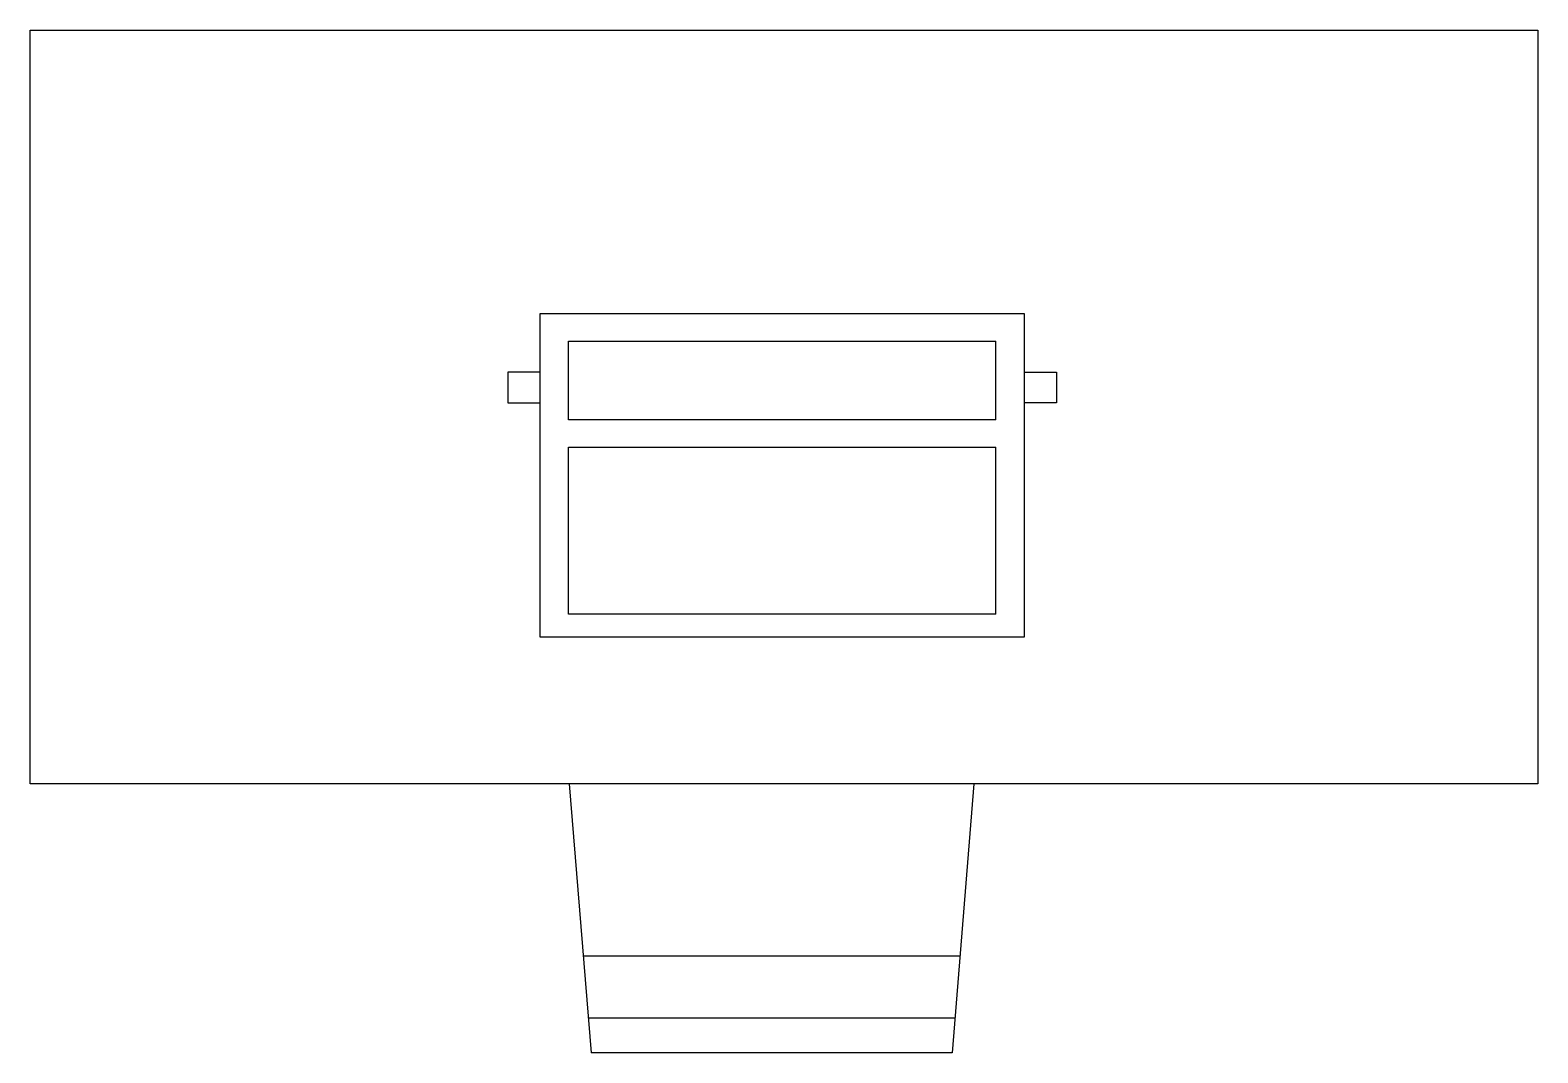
# Model space of a CAD drawing. Extents: x -9.43 to -8.03, y 23.11 to 24.06.
import ezdxf

# ---------------------------------------------------------------- set-up
doc = ezdxf.new("R2010")
doc.units = 0
doc.layers.get('0').update_dxf_attribs({"linetype": 'CONTINUOUS'})

msp = doc.modelspace()

# ---------------------------------------------------------------- linework, layer by layer
at = {"color": 0}
for p, q in [((-9.43, 24.0566), (-8.03, 24.0566)), ((-9.43, 23.3566), (-9.43, 24.0566)), ((-8.03, 24.0566), (-8.03, 23.3566)), ((-8.9566, 23.793, 0.75), (-8.9566, 23.493, 0.75)), ((-8.5066, 23.793, 0.75), (-8.9566, 23.793, 0.75)), ((-8.5066, 23.493, 0.75), (-8.5066, 23.793, 0.75)), ((-8.9301, 23.6945, 0.75), (-8.9301, 23.7677, 0.75)), ((-8.9301, 23.7677, 0.75), (-8.5332, 23.7677, 0.75)), ((-8.5332, 23.6945, 0.75), (-8.5332, 23.7677, 0.75)), ((-8.9566, 23.7389, 0.75), (-8.9864, 23.7389, 0.75)), ((-8.9864, 23.7389, 0.75), (-8.9864, 23.7104, 0.75)), ((-8.5066, 23.7389, 0.75), (-8.4768, 23.7389, 0.75)), ((-8.4768, 23.7389, 0.75), (-8.4768, 23.7104, 0.75)), ((-8.9864, 23.7104, 0.75), (-8.9566, 23.7104, 0.75)), ((-8.4768, 23.7104, 0.75), (-8.5066, 23.7104, 0.75)), ((-8.5332, 23.6945, 0.75), (-8.9301, 23.6945, 0.75)), ((-8.9301, 23.514, 0.75), (-8.9301, 23.6693, 0.75)), ((-8.9301, 23.6693, 0.75), (-8.5332, 23.6693, 0.75)), ((-8.5332, 23.514, 0.75), (-8.5332, 23.6693, 0.75)), ((-8.5332, 23.514, 0.75), (-8.9301, 23.514, 0.75)), ((-8.9566, 23.493, 0.75), (-8.5066, 23.493, 0.75)), ((-8.03, 23.3566), (-9.43, 23.3566)), ((-8.9293, 23.3566), (-8.9091, 23.1066)), ((-8.5536, 23.3566), (-8.5739, 23.1066)), ((-8.5666, 23.1963), (-8.9163, 23.1963)), ((-8.5713, 23.1389), (-8.9117, 23.1389)), ((-8.5739, 23.1066), (-8.9091, 23.1066))]:
    msp.add_line(p, q, dxfattribs=at)

doc.saveas('drawing.dxf')
